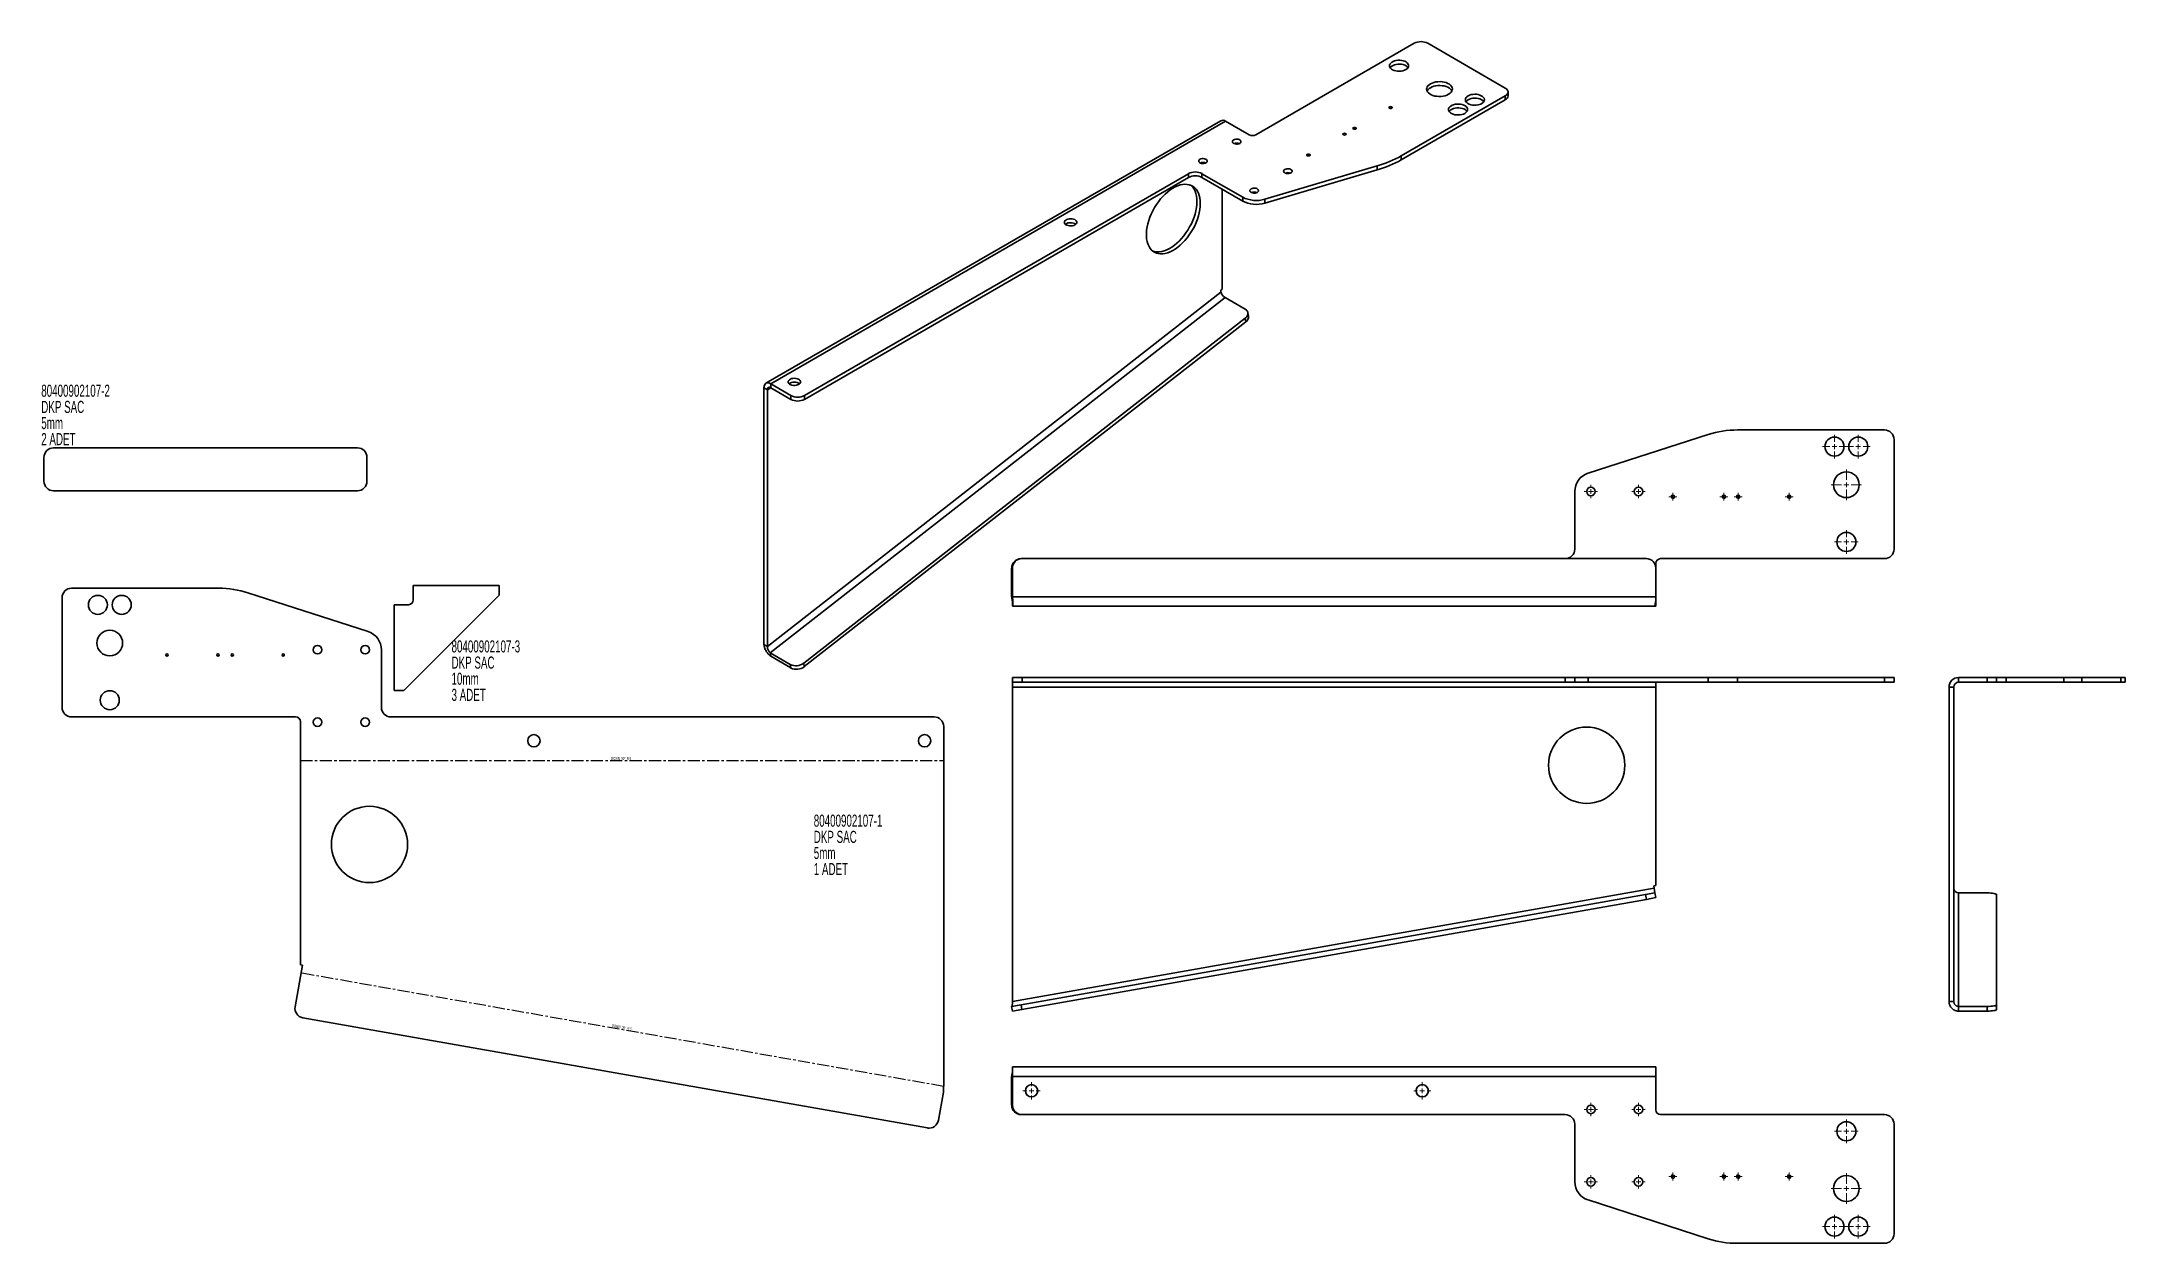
# Model space of a CAD drawing. Header units: millimetres. Extents: x -223 to 1964, y -182 to 1078.
import ezdxf

# ---------------------------------------------------------------- set-up
doc = ezdxf.new("R2010")
doc.units = ezdxf.units.MM
doc.linetypes.add('CENTERX2', pattern=[20.32, 12.7, -2.54, 2.54, -2.54])
doc.styles.add('SLDTEXTSTYLE0', font='TXT', dxfattribs={"width": 0.605})
doc.styles.add('SLDTEXTSTYLE1', font='TXT', dxfattribs={"width": 0.5675})

# ---------------------------------------------------------------- blocks, each defined once
blk = doc.blocks.new('SW_NOTE_0')
at = {"color": 0, "linetype": 'Continuous', "lineweight": 0, "char_height": 12.7, "attachment_point": 1, "style": 'SLDTEXTSTYLE0'}
for s, insert in [('80400902107-2', (0, 16.4)), ('5mm', (0, -17.5)), ('DKP SAC', (0, -0.6)), ('2 ADET', (0, -34.4))]:
    blk.add_mtext(s, dxfattribs=dict(at, insert=insert))
blk = doc.blocks.new('SW_NOTE_0_1')
at = {"color": 0, "linetype": 'Continuous', "lineweight": 0, "char_height": 12.7, "attachment_point": 1, "style": 'SLDTEXTSTYLE0'}
for s, insert in [('80400902107-3', (0, 16.4)), ('DKP SAC', (0, -0.6)), ('10mm', (0, -17.5)), ('3 ADET', (0, -34.4))]:
    blk.add_mtext(s, dxfattribs=dict(at, insert=insert))
blk = doc.blocks.new('SW_NOTE_0_2')
at = {"color": 0, "linetype": 'Continuous', "lineweight": 0, "char_height": 12.7, "attachment_point": 1, "style": 'SLDTEXTSTYLE0'}
for s, insert in [('80400902107-1', (0, 16.4)), ('5mm', (0, -17.5)), ('DKP SAC', (0, -0.6)), ('1 ADET', (0, -34.4))]:
    blk.add_mtext(s, dxfattribs=dict(at, insert=insert))
blk = doc.blocks.new('SW_CENTERMARKSYMBOL_0')
at = {"color": 0, "linetype": 'Continuous', "lineweight": 18}
for p, q in [((-5, 0), (-7, 0)), ((0, 0), (-2.5, 0)), ((0, 5), (0, 7)), ((0, 0), (0, 2.5)), ((0, 0), (0, -2.5)), ((0, 0), (2.5, 0)), ((5, 0), (7, 0)), ((0, -5), (0, -7))]:
    blk.add_line(p, q, dxfattribs=at)
blk = doc.blocks.new('SW_CENTERMARKSYMBOL_1')
at = {"color": 0, "linetype": 'Continuous', "lineweight": 18}
for p, q in [((-5, 0), (-7, 0)), ((0, 0), (-2.5, 0)), ((0, 5), (0, 7)), ((0, 0), (0, 2.5)), ((0, 0), (0, -2.5)), ((0, 0), (2.5, 0)), ((5, 0), (7, 0)), ((0, -5), (0, -7))]:
    blk.add_line(p, q, dxfattribs=at)
blk = doc.blocks.new('SW_CENTERMARKSYMBOL_2')
at = {"color": 0, "linetype": 'Continuous', "lineweight": 18}
for p, q in [((-5, 0), (-7, 0)), ((0, 0), (-2.5, 0)), ((0, 5), (0, 7)), ((0, 0), (0, 2.5)), ((0, 0), (0, -2.5)), ((0, 0), (2.5, 0)), ((5, 0), (7, 0)), ((0, -5), (0, -7))]:
    blk.add_line(p, q, dxfattribs=at)
blk = doc.blocks.new('SW_CENTERMARKSYMBOL_3')
at = {"color": 0, "linetype": 'Continuous', "lineweight": 18}
for p, q in [((-5, 0), (-7, 0)), ((0, 0), (-2.5, 0)), ((0, 5), (0, 7)), ((0, 0), (0, 2.5)), ((0, 0), (0, -2.5)), ((0, 0), (2.5, 0)), ((5, 0), (7, 0)), ((0, -5), (0, -7))]:
    blk.add_line(p, q, dxfattribs=at)
blk = doc.blocks.new('SW_CENTERMARKSYMBOL_4')
at = {"color": 0, "linetype": 'Continuous', "lineweight": 18}
for p, q in [((-5, 0), (-12.5, 0)), ((0, 0), (-2.5, 0)), ((0, 5), (0, 12.5)), ((0, 0), (0, 2.5)), ((0, 0), (0, -2.5)), ((0, 0), (2.5, 0)), ((5, 0), (12.5, 0)), ((0, -5), (0, -12.5))]:
    blk.add_line(p, q, dxfattribs=at)
blk = doc.blocks.new('SW_CENTERMARKSYMBOL_5')
at = {"color": 0, "linetype": 'Continuous', "lineweight": 18}
for p, q in [((-5, 0), (-16, 0)), ((0, 0), (-2.5, 0)), ((0, 5), (0, 16)), ((0, 0), (0, 2.5)), ((0, 0), (0, -2.5)), ((0, 0), (2.5, 0)), ((5, 0), (16, 0)), ((0, -5), (0, -16))]:
    blk.add_line(p, q, dxfattribs=at)
blk = doc.blocks.new('SW_CENTERMARKSYMBOL_6')
at = {"color": 0, "linetype": 'Continuous', "lineweight": 18}
for p, q in [((-5, 0), (-12.5, 0)), ((0, 0), (-2.5, 0)), ((0, 5), (0, 12.5)), ((0, 0), (0, 2.5)), ((0, 0), (0, -2.5)), ((0, 0), (2.5, 0)), ((5, 0), (12.5, 0)), ((0, -5), (0, -12.5))]:
    blk.add_line(p, q, dxfattribs=at)
blk = doc.blocks.new('SW_CENTERMARKSYMBOL_7')
at = {"color": 0, "linetype": 'Continuous', "lineweight": 18}
for p, q in [((-5, 0), (-12.5, 0)), ((0, 0), (-2.5, 0)), ((0, 5), (0, 12.5)), ((0, 0), (0, 2.5)), ((0, 0), (0, -2.5)), ((0, 0), (2.5, 0)), ((5, 0), (12.5, 0)), ((0, -5), (0, -12.5))]:
    blk.add_line(p, q, dxfattribs=at)
blk = doc.blocks.new('SW_CENTERMARKSYMBOL_8')
at = {"color": 0, "linetype": 'Continuous', "lineweight": 18}
for p, q in [((-5, 0), (-9, 0)), ((0, 0), (-2.5, 0)), ((0, 5), (0, 9)), ((0, 0), (0, 2.5)), ((0, 0), (0, -2.5)), ((0, 0), (2.5, 0)), ((5, 0), (9, 0)), ((0, -5), (0, -9))]:
    blk.add_line(p, q, dxfattribs=at)
blk = doc.blocks.new('SW_CENTERMARKSYMBOL_9')
at = {"color": 0, "linetype": 'Continuous', "lineweight": 18}
for p, q in [((-5, 0), (-9, 0)), ((0, 0), (-2.5, 0)), ((0, 5), (0, 9)), ((0, 0), (0, 2.5)), ((0, 0), (0, -2.5)), ((0, 0), (2.5, 0)), ((5, 0), (9, 0)), ((0, -5), (0, -9))]:
    blk.add_line(p, q, dxfattribs=at)
blk = doc.blocks.new('SW_CENTERMARKSYMBOL_10')
at = {"color": 0, "linetype": 'Continuous', "lineweight": 18}
for p, q in [((-2.5, 0), (-4.15, 0)), ((0, 0), (-2.5, 0)), ((0, 2.5), (0, 4.15)), ((0, 0), (0, 2.5)), ((0, 0), (0, -2.5)), ((0, 0), (2.5, 0)), ((2.5, 0), (4.15, 0)), ((0, -2.5), (0, -4.15))]:
    blk.add_line(p, q, dxfattribs=at)
blk = doc.blocks.new('SW_CENTERMARKSYMBOL_11')
at = {"color": 0, "linetype": 'Continuous', "lineweight": 18}
for p, q in [((-2.5, 0), (-4.15, 0)), ((0, 0), (-2.5, 0)), ((0, 2.5), (0, 4.15)), ((0, 0), (0, 2.5)), ((0, 0), (0, -2.5)), ((0, 0), (2.5, 0)), ((2.5, 0), (4.15, 0)), ((0, -2.5), (0, -4.15))]:
    blk.add_line(p, q, dxfattribs=at)
blk = doc.blocks.new('SW_CENTERMARKSYMBOL_12')
at = {"color": 0, "linetype": 'Continuous', "lineweight": 18}
for p, q in [((-2.5, 0), (-4.15, 0)), ((0, 0), (-2.5, 0)), ((0, 2.5), (0, 4.15)), ((0, 0), (0, 2.5)), ((0, 0), (0, -2.5)), ((0, 0), (2.5, 0)), ((2.5, 0), (4.15, 0)), ((0, -2.5), (0, -4.15))]:
    blk.add_line(p, q, dxfattribs=at)
blk = doc.blocks.new('SW_CENTERMARKSYMBOL_13')
at = {"color": 0, "linetype": 'Continuous', "lineweight": 18}
for p, q in [((-2.5, 0), (-4.15, 0)), ((0, 0), (-2.5, 0)), ((0, 2.5), (0, 4.15)), ((0, 0), (0, 2.5)), ((0, 0), (0, -2.5)), ((0, 0), (2.5, 0)), ((2.5, 0), (4.15, 0)), ((0, -2.5), (0, -4.15))]:
    blk.add_line(p, q, dxfattribs=at)
blk = doc.blocks.new('SW_CENTERMARKSYMBOL_14')
at = {"color": 0, "linetype": 'Continuous', "lineweight": 18}
for p, q in [((-5, 0), (-7, 0)), ((0, 0), (-2.5, 0)), ((0, 5), (0, 7)), ((0, 0), (0, 2.5)), ((0, 0), (0, -2.5)), ((0, 0), (2.5, 0)), ((5, 0), (7, 0)), ((0, -5), (0, -7))]:
    blk.add_line(p, q, dxfattribs=at)
blk = doc.blocks.new('SW_CENTERMARKSYMBOL_15')
at = {"color": 0, "linetype": 'Continuous', "lineweight": 18}
for p, q in [((-5, 0), (-7, 0)), ((0, 0), (-2.5, 0)), ((0, 5), (0, 7)), ((0, 0), (0, 2.5)), ((0, 0), (0, -2.5)), ((0, 0), (2.5, 0)), ((5, 0), (7, 0)), ((0, -5), (0, -7))]:
    blk.add_line(p, q, dxfattribs=at)
blk = doc.blocks.new('SW_CENTERMARKSYMBOL_16')
at = {"color": 0, "linetype": 'Continuous', "lineweight": 18}
for p, q in [((-5, 0), (-12.5, 0)), ((0, 0), (-2.5, 0)), ((0, 5), (0, 12.5)), ((0, 0), (0, 2.5)), ((0, 0), (0, -2.5)), ((0, 0), (2.5, 0)), ((5, 0), (12.5, 0)), ((0, -5), (0, -12.5))]:
    blk.add_line(p, q, dxfattribs=at)
blk = doc.blocks.new('SW_CENTERMARKSYMBOL_17')
at = {"color": 0, "linetype": 'Continuous', "lineweight": 18}
for p, q in [((-5, 0), (-16, 0)), ((0, 0), (-2.5, 0)), ((0, 5), (0, 16)), ((0, 0), (0, 2.5)), ((0, 0), (0, -2.5)), ((0, 0), (2.5, 0)), ((5, 0), (16, 0)), ((0, -5), (0, -16))]:
    blk.add_line(p, q, dxfattribs=at)
blk = doc.blocks.new('SW_CENTERMARKSYMBOL_18')
at = {"color": 0, "linetype": 'Continuous', "lineweight": 18}
for p, q in [((-5, 0), (-12.5, 0)), ((0, 0), (-2.5, 0)), ((0, 5), (0, 12.5)), ((0, 0), (0, 2.5)), ((0, 0), (0, -2.5)), ((0, 0), (2.5, 0)), ((5, 0), (12.5, 0)), ((0, -5), (0, -12.5))]:
    blk.add_line(p, q, dxfattribs=at)
blk = doc.blocks.new('SW_CENTERMARKSYMBOL_19')
at = {"color": 0, "linetype": 'Continuous', "lineweight": 18}
for p, q in [((-5, 0), (-12.5, 0)), ((0, 0), (-2.5, 0)), ((0, 5), (0, 12.5)), ((0, 0), (0, 2.5)), ((0, 0), (0, -2.5)), ((0, 0), (2.5, 0)), ((5, 0), (12.5, 0)), ((0, -5), (0, -12.5))]:
    blk.add_line(p, q, dxfattribs=at)
blk = doc.blocks.new('SW_CENTERMARKSYMBOL_20')
at = {"color": 0, "linetype": 'Continuous', "lineweight": 18}
for p, q in [((-2.5, 0), (-4.15, 0)), ((0, 0), (-2.5, 0)), ((0, 2.5), (0, 4.15)), ((0, 0), (0, 2.5)), ((0, 0), (0, -2.5)), ((0, 0), (2.5, 0)), ((2.5, 0), (4.15, 0)), ((0, -2.5), (0, -4.15))]:
    blk.add_line(p, q, dxfattribs=at)
blk = doc.blocks.new('SW_CENTERMARKSYMBOL_21')
at = {"color": 0, "linetype": 'Continuous', "lineweight": 18}
for p, q in [((-2.5, 0), (-4.15, 0)), ((0, 0), (-2.5, 0)), ((0, 2.5), (0, 4.15)), ((0, 0), (0, 2.5)), ((0, 0), (0, -2.5)), ((0, 0), (2.5, 0)), ((2.5, 0), (4.15, 0)), ((0, -2.5), (0, -4.15))]:
    blk.add_line(p, q, dxfattribs=at)
blk = doc.blocks.new('SW_CENTERMARKSYMBOL_22')
at = {"color": 0, "linetype": 'Continuous', "lineweight": 18}
for p, q in [((-2.5, 0), (-4.15, 0)), ((0, 0), (-2.5, 0)), ((0, 2.5), (0, 4.15)), ((0, 0), (0, 2.5)), ((0, 0), (0, -2.5)), ((0, 0), (2.5, 0)), ((2.5, 0), (4.15, 0)), ((0, -2.5), (0, -4.15))]:
    blk.add_line(p, q, dxfattribs=at)
blk = doc.blocks.new('SW_CENTERMARKSYMBOL_23')
at = {"color": 0, "linetype": 'Continuous', "lineweight": 18}
for p, q in [((-2.5, 0), (-4.15, 0)), ((0, 0), (-2.5, 0)), ((0, 2.5), (0, 4.15)), ((0, 0), (0, 2.5)), ((0, 0), (0, -2.5)), ((0, 0), (2.5, 0)), ((2.5, 0), (4.15, 0)), ((0, -2.5), (0, -4.15))]:
    blk.add_line(p, q, dxfattribs=at)

msp = doc.modelspace()

# ---------------------------------------------------------------- linework, layer by layer
at = {"color": 7, "linetype": 'Continuous', "lineweight": 35}
for p, q in [((1217.7, 1076.3), (1051.5, 980.3)), ((1313.1, 1029.3), (1231.8, 1076.3)), ((1204.1, 958.2), (1313.1, 1021.1)), ((1204.1, 954.1), (1313.1, 1017.1)), ((1313.1, 1017.1), (1313.1, 1021.1)), ((1316.1, 1021.1), (1316.1, 1025.2)), ((1014.7, 995.1), (537.4, 719.6)), ((542.4, 719.1), (1019.7, 994.6)), ((1044.4, 980.3), (1019.7, 994.6)), ((1178.9, 947.6), (1060.9, 912.7)), ((1178.9, 943.5), (1060.9, 908.6)), ((1178.9, 943.5), (1178.9, 947.6)), ((1204.1, 958.2), (1204.1, 954.1)), ((577.7, 706.8), (980.8, 939.5)), ((577.7, 702.7), (980.8, 935.4)), ((980.8, 935.4), (980.8, 939.5)), ((994.9, 939.5), (1037.7, 914.8)), ((994.9, 939.5), (994.9, 935.4)), ((994.9, 935.4), (1037.7, 910.7)), ((1016.2, 818.4), (1016.2, 923.2)), ((1037.7, 910.7), (1037.7, 914.8)), ((1060.9, 912.7), (1060.9, 908.6)), ((1014.9, 815.4), (538.9, 443.6)), ((541.8, 436.9), (1019.1, 809.7)), ((1014.6, 817.2), (1016.2, 818.4)), ((1014.6, 817.2), (1014.9, 815.4)), ((1019.1, 809.7), (1040.3, 797.4)), ((1040.4, 787.9), (577, 426.1)), ((1041, 784.2), (1040.4, 787.9)), ((1043.8, 790), (1043.2, 793.6)), ((1041, 784.2), (577.6, 422.4)), ((538.9, 712.9), (535.3, 715)), ((535.3, 715), (535.3, 445.7)), ((538.9, 712.9), (542.4, 715)), ((538.9, 712.9), (538.9, 443.6)), ((542.4, 719.1), (563.6, 706.8)), ((542.4, 715), (542.4, 719.1)), ((542.4, 715), (563.6, 702.7)), ((563.6, 702.7), (563.6, 706.8)), ((577.7, 706.8), (577.7, 702.7)), ((1526.1, 665.9), (1400, 625.2)), ((1556.8, 670.7), (1711.1, 670.7)), ((1721.1, 660.7), (1721.1, 545.7)), ((-220.2, 641.9), (-220.2, 616.9)), ((108.8, 651.9), (-210.2, 651.9)), ((118.8, 616.9), (118.8, 641.9)), ((-210.2, 606.9), (108.8, 606.9)), ((1386.1, 545.7), (1386.1, 606.2)), ((795.2, 525.7), (795.2, 495.7)), ((796.1, 525.7), (795.2, 525.7)), ((796.1, 525.7), (796.1, 495.7)), ((805.1, 535.7), (806, 535.7)), ((1461.3, 535.7), (806, 535.7)), ((1471.1, 530.7), (1471.1, 525.7)), ((1471.1, 495.7), (1471.1, 525.7)), ((1711.1, 535.7), (1476.1, 535.7)), ((-36.8, 504.7), (-191.1, 504.7)), ((167.4, 507.4), (257.4, 507.4)), ((167.4, 507.4), (167.4, 492.4)), ((257.4, 507.4), (257.4, 497.4)), ((-201.1, 494.7), (-201.1, 379.7)), ((-6.1, 499.9), (120, 459.2)), ((147.4, 397.4), (147.4, 487.4)), ((162.4, 487.4), (147.4, 487.4)), ((257.4, 497.4), (157.4, 397.4)), ((795.2, 495.7), (796.1, 495.7)), ((1471.1, 495.7), (796.1, 495.7)), ((796.1, 489.4), (796.1, 485.7)), ((1469.4, 485.7), (796.1, 485.7)), ((1469.4, 485.7), (1471.1, 485.7)), ((1471.1, 490.7), (1471.1, 495.7)), ((1471.1, 490.7), (1471.1, 485.7)), ((133.9, 379.7), (133.9, 440.1)), ((538.9, 443.6), (535.3, 445.7)), ((563, 424.7), (541.8, 436.9)), ((541.8, 436.9), (542.4, 433.3)), ((563.6, 421), (542.4, 433.3)), ((563.6, 421), (563, 424.7)), ((577, 426.1), (577.6, 422.4)), ((157.4, 397.4), (147.4, 397.4)), ((796.1, 406), (796.1, 411)), ((796.1, 411), (806.1, 411)), ((806.1, 406), (796.1, 406)), ((796.1, 406), (796.1, 401)), ((796.1, 401), (1471.1, 401)), ((796.1, 401), (796.1, 71.2)), ((806.1, 411), (806.1, 406)), ((806.1, 411), (1376.1, 411)), ((806.1, 406), (1376.1, 406)), ((1376.1, 406), (1376.1, 411)), ((1376.1, 411), (1386.1, 411)), ((1386.1, 406), (1376.1, 406)), ((1386.1, 406), (1386.1, 411)), ((1386.1, 411), (1400, 411)), ((1400, 406), (1386.1, 406)), ((1400, 411), (1400, 406)), ((1526.1, 411), (1400, 411)), ((1526.1, 406), (1400, 406)), ((1471.1, 401), (1471.1, 406)), ((1471.1, 192.8), (1471.1, 401)), ((1526.1, 406), (1526.1, 411)), ((1526.1, 411), (1556.8, 411)), ((1556.8, 406), (1526.1, 406)), ((1556.8, 411), (1556.8, 406)), ((1556.8, 411), (1711.1, 411)), ((1556.8, 406), (1711.1, 406)), ((1711.1, 406), (1711.1, 411)), ((1711.1, 411), (1721.1, 411)), ((1721.1, 406), (1711.1, 406)), ((1721.1, 411), (1721.1, 406)), ((1783.8, 401), (1778.8, 401)), ((1778.8, 401), (1778.8, 71.2)), ((1783.8, 401), (1783.8, 71.2)), ((1788.8, 406), (1788.8, 411)), ((1788.8, 411), (1818.8, 411)), ((1788.8, 406), (1818.8, 406)), ((1818.8, 406), (1818.8, 411)), ((1818.8, 411), (1828.8, 411)), ((1828.8, 406), (1818.8, 406)), ((1828.8, 411), (1828.8, 406)), ((1828.8, 411), (1838.8, 411)), ((1838.8, 406), (1828.8, 406)), ((1838.8, 411), (1838.8, 406)), ((1838.8, 411), (1899.2, 411)), ((1838.8, 406), (1899.2, 406)), ((1899.2, 406), (1899.2, 411)), ((1899.2, 411), (1918.3, 411)), ((1918.3, 406), (1899.2, 406)), ((1918.3, 411), (1918.3, 406)), ((1959, 411), (1918.3, 411)), ((1959, 406), (1918.3, 406)), ((1959, 406), (1959, 411)), ((1959, 411), (1963.8, 411)), ((1963.8, 406), (1959, 406)), ((1963.8, 411), (1963.8, 406)), ((-191.1, 369.7), (43.9, 369.7)), ((48.9, 109.6), (48.9, 364.7)), ((713.9, 369.7), (143.9, 369.7)), ((723.9, 359.7), (723.9, -11.9)), ((1469.4, 189.9), (796.1, 71.2)), ((1460.4, 183.3), (805.1, 67.7)), ((1461.3, 178.3), (806, 62.8)), ((1460.4, 183.3), (1470.2, 185)), ((1461.3, 178.3), (1460.4, 183.3)), ((1471.1, 180.1), (1461.3, 178.3)), ((1468.9, 192.4), (1471.1, 192.8)), ((1468.9, 192.4), (1469.4, 189.9)), ((1470.2, 185), (1469.4, 189.9)), ((1470.2, 185), (1471.1, 180.1)), ((1788.8, 66), (1788.8, 185)), ((1788.8, 185), (1818.8, 185)), ((1828.8, 183.3), (1828.8, 67.7)), ((51.1, 109.2), (48.9, 109.6)), ((43.4, 65.6), (51.1, 109.2)), ((795.2, 66), (805.1, 67.7)), ((796.1, 61), (795.2, 66)), ((805.1, 67.7), (806, 62.8)), ((1783.8, 71.2), (1778.8, 71.2)), ((1788.8, 66), (1788.8, 61)), ((1818.8, 66), (1788.8, 66)), ((1818.8, 61), (1818.8, 66)), ((1828.8, 67.7), (1828.8, 62.8)), ((51.5, 54), (706.8, -61.5)), ((806, 62.8), (796.1, 61)), ((1818.8, 61), (1788.8, 61)), ((796.1, -7.5), (796.1, 2.5)), ((796.1, 2.5), (1471.1, 2.5)), ((1471.1, 2.5), (1471.1, -7.5)), ((723.6, -23.8), (723.9, -11.9)), ((795.2, -7.5), (796.1, -7.5)), ((795.2, -37.5), (795.2, -7.5)), ((796.1, -7.5), (796.1, -37.5)), ((796.1, -7.5), (1471.1, -7.5)), ((1471.1, -42.5), (1471.1, -7.5)), ((718.4, -53.4), (723.6, -23.8)), ((806.1, -47.5), (805.1, -47.5)), ((806.1, -47.5), (1376.1, -47.5)), ((1386.1, -57.5), (1386.1, -117.9)), ((1711.1, -47.5), (1476.1, -47.5)), ((1721.1, -172.5), (1721.1, -57.5)), ((1526.1, -177.7), (1400, -137)), ((1556.8, -182.5), (1711.1, -182.5))]:
    msp.add_line(p, q, dxfattribs=at)
at = {"color": 7, "linetype": 'CENTERX2'}
for p, q in [((48.9, 323.8), (723.9, 323.8)), ((723.7, -17.9), (49.6, 101))]:
    msp.add_line(p, q, dxfattribs=at)
at = {"color": 7, "linetype": 'Continuous', "lineweight": 35, "flags": 128}
for points in [[(1208.8, 1048.7), (1210.1, 1049.5), (1211, 1050.5), (1211.5, 1051.6), (1211.8, 1052.6), (1211.6, 1053.7), (1211.1, 1054.8), (1210.3, 1055.8), (1209.2, 1056.7), (1207.8, 1057.4), (1206.1, 1058), (1204.4, 1058.4), (1202.5, 1058.5), (1200.6, 1058.5), (1198.7, 1058.3), (1197, 1057.8), (1195.4, 1057.2), (1194.1, 1056.5), (1193, 1055.5), (1192.2, 1054.5), (1191.8, 1053.5), (1191.8, 1052.4), (1192.1, 1051.3), (1192.8, 1050.3), (1193.8, 1049.3), (1195, 1048.5), (1196.6, 1047.9), (1198.3, 1047.4), (1200.1, 1047.1), (1202, 1047), (1203.9, 1047.1), (1205.7, 1047.5), (1207.4, 1048), (1208.8, 1048.7)], [(1211.1, 1050.7), (1210.3, 1051.7), (1209.2, 1052.6), (1207.8, 1053.3), (1206.1, 1053.9), (1204.4, 1054.3), (1202.5, 1054.5), (1200.6, 1054.4), (1198.7, 1054.2), (1197, 1053.8), (1195.4, 1053.1), (1194.1, 1052.4), (1193, 1051.5), (1192.4, 1050.7)], [(1253.7, 1022.8), (1255.2, 1023.8), (1256.3, 1024.9), (1257.1, 1026.1), (1257.6, 1027.3), (1257.7, 1028.6), (1257.4, 1029.9), (1256.8, 1031.1), (1255.8, 1032.3), (1254.5, 1033.3), (1252.9, 1034.2), (1251.1, 1035), (1249.1, 1035.5), (1247, 1035.9), (1244.8, 1036.1), (1242.5, 1036), (1240.3, 1035.8), (1238.3, 1035.3), (1236.4, 1034.6), (1234.7, 1033.8), (1233.2, 1032.8), (1232.1, 1031.7), (1231.3, 1030.5), (1230.8, 1029.3), (1230.7, 1028), (1231, 1026.7), (1231.6, 1025.5), (1232.6, 1024.3), (1233.9, 1023.3), (1235.5, 1022.3), (1237.3, 1021.6), (1239.3, 1021), (1241.4, 1020.7), (1243.6, 1020.5), (1245.9, 1020.6), (1248, 1020.8), (1250.1, 1021.3), (1252, 1021.9), (1253.7, 1022.8)], [(1257.2, 1026.2), (1256.8, 1027), (1255.8, 1028.2), (1254.5, 1029.2), (1252.9, 1030.2), (1251.1, 1030.9), (1249.1, 1031.5), (1247, 1031.8), (1244.8, 1032), (1242.5, 1031.9), (1240.3, 1031.7), (1238.3, 1031.2), (1236.4, 1030.5), (1234.7, 1029.7), (1233.2, 1028.7), (1232.1, 1027.6), (1231.3, 1026.4), (1231.2, 1026.2)], [(1313.1, 1021.1), (1314.4, 1022), (1315.3, 1023), (1315.9, 1024.1), (1316.1, 1025.2), (1315.9, 1026.4), (1315.3, 1027.4), (1314.4, 1028.4), (1313.1, 1029.3)], [(1194.1, 1008.2), (1194.5, 1008.5), (1194.6, 1008.9), (1194.5, 1009.3), (1194.1, 1009.6), (1193.6, 1009.8), (1192.9, 1009.9), (1192.3, 1009.8), (1191.8, 1009.6), (1191.4, 1009.3), (1191.3, 1008.9), (1191.4, 1008.5), (1191.8, 1008.2), (1192.3, 1008), (1192.9, 1007.9), (1193.6, 1008), (1194.1, 1008.2)], [(1270.7, 1002.8), (1271.9, 1003.6), (1272.8, 1004.6), (1273.4, 1005.6), (1273.6, 1006.7), (1273.5, 1007.8), (1273, 1008.9), (1272.2, 1009.9), (1271, 1010.7), (1269.6, 1011.5), (1268, 1012), (1266.2, 1012.4), (1264.4, 1012.6), (1262.5, 1012.6), (1260.6, 1012.4), (1258.8, 1011.9), (1257.3, 1011.3), (1255.9, 1010.5), (1254.9, 1009.6), (1254.1, 1008.6), (1253.7, 1007.5), (1253.7, 1006.4), (1254, 1005.4), (1254.6, 1004.3), (1255.6, 1003.4), (1256.9, 1002.6), (1258.4, 1001.9), (1260.1, 1001.4), (1262, 1001.2), (1263.9, 1001.1), (1265.8, 1001.2), (1267.6, 1001.5), (1269.2, 1002.1), (1270.7, 1002.8)], [(1273, 1004.8), (1272.2, 1005.8), (1271, 1006.7), (1269.6, 1007.4), (1268, 1008), (1266.2, 1008.3), (1264.4, 1008.5), (1262.5, 1008.5), (1260.6, 1008.3), (1258.8, 1007.8), (1257.3, 1007.2), (1255.9, 1006.4), (1254.9, 1005.5), (1254.3, 1004.8)], [(1274.2, 1021.1), (1273, 1020.3), (1272.1, 1019.3), (1271.5, 1018.3), (1271.3, 1017.2), (1271.5, 1016.1), (1271.9, 1015), (1272.8, 1014.1), (1273.9, 1013.2), (1275.3, 1012.4), (1276.9, 1011.9), (1278.7, 1011.5), (1280.6, 1011.3), (1282.5, 1011.3), (1284.4, 1011.6), (1286.1, 1012), (1287.7, 1012.6), (1289, 1013.4), (1290.1, 1014.3), (1290.8, 1015.3), (1291.2, 1016.4), (1291.3, 1017.5), (1291, 1018.6), (1290.3, 1019.6), (1289.3, 1020.5), (1288, 1021.3), (1286.5, 1022), (1284.8, 1022.5), (1283, 1022.8), (1281.1, 1022.8), (1279.2, 1022.7), (1277.4, 1022.4), (1275.7, 1021.8), (1274.2, 1021.1)], [(1290.7, 1015), (1290.3, 1015.5), (1289.3, 1016.4), (1288, 1017.3), (1286.5, 1017.9), (1284.8, 1018.4), (1283, 1018.7), (1281.1, 1018.8), (1279.2, 1018.6), (1277.4, 1018.3), (1275.7, 1017.8), (1274.2, 1017.1)], [(1156.3, 986.4), (1156.6, 986.7), (1156.8, 987.1), (1156.6, 987.4), (1156.3, 987.7), (1155.7, 987.9), (1155.1, 988), (1154.5, 987.9), (1153.9, 987.7), (1153.6, 987.4), (1153.5, 987.1), (1153.6, 986.7), (1153.9, 986.4), (1154.5, 986.2), (1155.1, 986.1), (1155.7, 986.2), (1156.3, 986.4)], [(1034.5, 971.3), (1035.3, 971.9), (1035.8, 972.6), (1035.8, 973.4), (1035.6, 974.1), (1035, 974.7), (1034.1, 975.3), (1032.9, 975.6), (1031.7, 975.8), (1030.4, 975.7), (1029.2, 975.5), (1028.2, 975), (1027.4, 974.4), (1027, 973.7), (1026.9, 973), (1027.1, 972.3), (1027.8, 971.6), (1028.7, 971.1), (1029.8, 970.7), (1031, 970.6), (1032.3, 970.6), (1033.5, 970.9), (1034.5, 971.3)], [(1145.7, 980.3), (1146, 980.6), (1146.1, 980.9), (1146, 981.3), (1145.7, 981.6), (1145.1, 981.8), (1144.5, 981.9), (1143.9, 981.8), (1143.3, 981.6), (1143, 981.3), (1142.8, 980.9), (1143, 980.6), (1143.3, 980.3), (1143.9, 980.1), (1144.5, 980), (1145.1, 980.1), (1145.7, 980.3)], [(999.2, 950.9), (1000, 951.5), (1000.4, 952.2), (1000.5, 953), (1000.2, 953.7), (999.6, 954.3), (998.7, 954.8), (997.6, 955.2), (996.3, 955.4), (995, 955.3), (993.8, 955), (992.8, 954.6), (992.1, 954), (991.6, 953.3), (991.5, 952.6), (991.8, 951.9), (992.4, 951.2), (993.3, 950.7), (994.4, 950.3), (995.7, 950.2), (997, 950.2), (998.2, 950.5), (999.2, 950.9)], [(1088.3, 940.3), (1089, 940.9), (1089.5, 941.6), (1089.6, 942.3), (1089.3, 943.1), (1088.7, 943.7), (1087.8, 944.2), (1086.7, 944.6), (1085.4, 944.7), (1084.1, 944.7), (1082.9, 944.4), (1081.9, 944), (1081.1, 943.4), (1080.7, 942.7), (1080.6, 942), (1080.9, 941.2), (1081.5, 940.6), (1082.4, 940.1), (1083.5, 939.7), (1084.8, 939.6), (1086.1, 939.6), (1087.3, 939.9), (1088.3, 940.3)], [(1107.8, 958.4), (1108.2, 958.7), (1108.3, 959.1), (1108.2, 959.5), (1107.8, 959.8), (1107.3, 960), (1106.7, 960), (1106, 960), (1105.5, 959.8), (1105.1, 959.5), (1105, 959.1), (1105.1, 958.7), (1105.5, 958.4), (1106, 958.2), (1106.7, 958.1), (1107.3, 958.2), (1107.8, 958.4)], [(993.2, 908.3), (993, 911.2), (992.7, 914.1), (992.1, 916.7), (991.2, 919.1), (990.1, 921.3), (988.8, 923.2), (987.3, 924.8), (985.6, 926.1), (983.7, 927.2), (981.6, 927.9), (979.4, 928.3), (977.1, 928.4), (974.6, 928.2), (972.1, 927.7), (969.5, 926.8), (966.9, 925.7), (964.2, 924.2), (961.6, 922.5), (959, 920.5), (956.4, 918.2), (953.9, 915.7), (951.5, 913), (949.2, 910.1), (947.1, 907.1), (945.1, 903.9), (943.3, 900.6), (941.7, 897.2), (940.3, 893.8), (939.1, 890.4), (938.1, 887), (937.4, 883.6), (936.9, 880.3), (936.6, 877.2), (936.6, 874.1), (936.9, 871.2), (937.4, 868.5), (938.1, 865.9), (939.1, 863.7), (940.3, 861.6), (941.7, 859.8), (943.3, 858.4), (945.1, 857.2), (947.1, 856.3), (949.2, 855.7), (951.5, 855.4), (953.9, 855.5), (956.4, 855.9), (959, 856.6), (961.6, 857.6), (964.2, 858.9), (966.9, 860.5), (969.5, 862.4), (972.1, 864.5), (974.6, 866.9), (977.1, 869.5), (979.4, 872.3), (981.6, 875.3), (983.7, 878.4), (985.6, 881.6), (987.3, 884.9), (988.8, 888.3), (990.1, 891.7), (991.2, 895.2), (992.1, 898.6), (992.7, 901.9), (993, 905.1), (993.2, 908.3)], [(989.6, 910.3), (989.5, 913.3), (989.1, 916.1), (988.5, 918.7), (987.7, 921.1), (986.6, 923.3), (985.3, 925.2), (983.8, 926.8), (983, 927.5)], [(1052.9, 919.9), (1053.7, 920.5), (1054.1, 921.2), (1054.2, 921.9), (1054, 922.7), (1053.3, 923.3), (1052.4, 923.8), (1051.3, 924.2), (1050.1, 924.3), (1048.8, 924.3), (1047.6, 924), (1046.6, 923.6), (1045.8, 923), (1045.3, 922.3), (1045.3, 921.6), (1045.5, 920.8), (1046.1, 920.2), (1047, 919.7), (1048.2, 919.3), (1049.4, 919.2), (1050.7, 919.2), (1051.9, 919.5), (1052.9, 919.9)], [(943.2, 858.4), (943.6, 858.3), (945.7, 857.7), (948, 857.5), (950.4, 857.5), (952.9, 857.9), (955.4, 858.6), (958, 859.6), (960.7, 860.9), (963.3, 862.5), (966, 864.4), (968.6, 866.6), (971.1, 868.9), (973.5, 871.5), (975.9, 874.3), (978.1, 877.3), (980.1, 880.4), (982, 883.7), (983.8, 887), (985.3, 890.4), (986.6, 893.8), (987.7, 897.2), (988.5, 900.6), (989.1, 903.9), (989.5, 907.2), (989.6, 910.3)], [(861.7, 885.8), (862.6, 886.5), (863.2, 887.3), (863.5, 888.2), (863.5, 889), (863.1, 889.9), (862.4, 890.6), (861.4, 891.3), (860.1, 891.8), (858.7, 892.1), (857.2, 892.2), (855.7, 892.2), (854.3, 891.9), (853, 891.4), (852, 890.8), (851.2, 890.1), (850.7, 889.2), (850.6, 888.4), (850.8, 887.5), (851.3, 886.7), (852.2, 886), (853.3, 885.4), (854.7, 885), (856.1, 884.8), (857.6, 884.7), (859.1, 884.9), (860.5, 885.3), (861.7, 885.8)], [(862.5, 886.4), (862.4, 886.5), (861.4, 887.2), (860.1, 887.7), (858.7, 888), (857.2, 888.1), (855.7, 888.1), (854.3, 887.8), (853, 887.3), (852, 886.7), (851.6, 886.4)], [(1040.4, 787.9), (1041.6, 789), (1042.5, 790.3), (1043.1, 791.6), (1043.2, 792.9), (1043, 794.2), (1042.5, 795.5), (1041.5, 796.5), (1040.3, 797.4)], [(571.7, 718.5), (572.7, 719.1), (573.3, 719.9), (573.6, 720.8), (573.6, 721.7), (573.2, 722.5), (572.5, 723.3), (571.5, 723.9), (570.2, 724.4), (568.8, 724.7), (567.3, 724.9), (565.8, 724.8), (564.4, 724.5), (563.1, 724.1), (562, 723.4), (561.3, 722.7), (560.8, 721.9), (560.6, 721), (560.9, 720.1), (561.4, 719.3), (562.3, 718.6), (563.4, 718), (564.7, 717.6), (566.2, 717.4), (567.7, 717.4), (569.2, 717.6), (570.6, 717.9), (571.7, 718.5)], [(542.4, 719.1), (541, 719.7), (539.7, 720), (538.5, 720), (537.4, 719.6), (536.5, 718.8), (535.9, 717.8), (535.5, 716.5), (535.3, 715)], [(572.6, 719.1), (572.5, 719.2), (571.5, 719.8), (570.2, 720.3), (568.8, 720.7), (567.3, 720.8), (565.8, 720.7), (564.4, 720.4), (563.1, 720), (562, 719.4), (561.7, 719.1)], [(1471.1, 495.7), (1471.1, 493.8), (1471, 491.9), (1470.8, 490.2), (1470.6, 488.6), (1470.3, 487.4), (1470, 486.5), (1469.7, 485.9), (1469.4, 485.7)], [(1828.8, 183.3), (1828.6, 183.6), (1828, 183.9), (1827.1, 184.2), (1825.9, 184.5), (1824.4, 184.7), (1822.6, 184.9), (1820.8, 185), (1818.8, 185)], [(1818.8, 66), (1820.8, 66), (1822.6, 66.1), (1824.4, 66.3), (1825.9, 66.5), (1827.1, 66.7), (1828, 67), (1828.6, 67.4), (1828.8, 67.7)], [(1828.8, 62.8), (1828.6, 62.4), (1828, 62.1), (1827.1, 61.8), (1825.9, 61.6), (1824.4, 61.3), (1822.6, 61.2), (1820.8, 61.1), (1818.8, 61)]]:
    msp.add_lwpolyline(points, dxfattribs=at)
at = {"color": 7, "linetype": 'Continuous', "lineweight": 18, "flags": 128}
for points in [[(1194.3, 1008.1), (1193.7, 1007.8), (1192.9, 1007.7), (1192.2, 1007.8), (1191.5, 1008.1), (1191.1, 1008.5), (1190.9, 1008.9), (1191.1, 1009.3), (1191.5, 1009.7), (1192.2, 1010), (1192.9, 1010.1), (1193.7, 1010), (1194.3, 1009.7), (1194.8, 1009.3), (1194.9, 1008.9), (1194.8, 1008.5), (1194.3, 1008.1)], [(1156.5, 986.2), (1155.9, 986), (1155.1, 985.9), (1154.3, 986), (1153.7, 986.2), (1153.3, 986.6), (1153.1, 987.1), (1153.3, 987.5), (1153.7, 987.9), (1154.3, 988.1), (1155.1, 988.2), (1155.9, 988.1), (1156.5, 987.9), (1156.9, 987.5), (1157.1, 987.1), (1156.9, 986.6), (1156.5, 986.2)], [(1145.9, 980.1), (1145.3, 979.9), (1144.5, 979.8), (1143.7, 979.9), (1143.1, 980.1), (1142.6, 980.5), (1142.5, 980.9), (1142.6, 981.4), (1143.1, 981.8), (1143.7, 982), (1144.5, 982.1), (1145.3, 982), (1145.9, 981.8), (1146.3, 981.4), (1146.5, 980.9), (1146.3, 980.5), (1145.9, 980.1)], [(1108.1, 958.3), (1107.4, 958), (1106.7, 957.9), (1105.9, 958), (1105.2, 958.3), (1104.8, 958.7), (1104.7, 959.1), (1104.8, 959.5), (1105.2, 959.9), (1105.9, 960.2), (1106.7, 960.3), (1107.4, 960.2), (1108.1, 959.9), (1108.5, 959.5), (1108.7, 959.1), (1108.5, 958.7), (1108.1, 958.3)]]:
    msp.add_lwpolyline(points, dxfattribs=at)
at = {"color": 7, "linetype": 'Continuous', "lineweight": 35}
for centre, radius in [((1658.6, 653.2), 10), ((1683.6, 653.2), 10), ((1671.1, 613.2), 13.5), ((1403.1, 606.2), 4.5), ((1453.1, 606.2), 4.5), ((1489.1, 600.7), 1.65), ((1542.6, 600.7), 1.65), ((1557.6, 600.7), 1.65), ((1611.1, 600.7), 1.65), ((1671.1, 553.2), 10), ((-163.6, 487.2), 10), ((-138.6, 487.2), 10), ((-151.1, 447.2), 13.5), ((66.9, 440.2), 4.5), ((116.9, 440.2), 4.5), ((-91.1, 434.7), 1.15), ((-37.6, 434.7), 1.15), ((-22.6, 434.7), 1.15), ((30.9, 434.7), 1.15), ((-151.1, 387.2), 10), ((66.9, 364.2), 4.5), ((116.9, 364.2), 4.5), ((293.9, 344.7), 6.5), ((703.9, 344.7), 6.5), ((1398.6, 319), 40), ((121.4, 235.9), 40), ((816.1, -22.5), 6.5), ((1226.1, -22.5), 6.5), ((1403.1, -42), 4.5), ((1453.1, -42), 4.5), ((1671.1, -65), 10), ((1403.1, -118), 4.5), ((1453.1, -118), 4.5), ((1489.1, -112.5), 1.65), ((1542.6, -112.5), 1.65), ((1557.6, -112.5), 1.65), ((1611.1, -112.5), 1.65), ((1671.1, -125), 13.5), ((1658.6, -165), 10), ((1683.6, -165), 10)]:
    msp.add_circle(centre, radius, dxfattribs=at)
for centre, radius, start, end in [((1224.8, 1062.6), 15.4, 62.6097, 117.3903), ((1277.3, 1011.4), 6.4, 117.962, 145.6262), ((1311.1, 1021.6), 5.03, 294.3747, 354.3052), ((1016.8, 990.5), 5.03, 54.3824, 114.3071), ((1031.4, 964.7), 6.98, 66.5008, 113.4992), ((1048, 987.1), 7.69, 242.6097, 297.3903), ((987.9, 925.9), 15.4, 62.6097, 117.3903), ((996, 944.3), 6.98, 66.5008, 113.4992), ((1085.1, 933.7), 6.98, 66.5008, 113.4992), ((1146.7, 1059.4), 116.3, 286.0742, 299.5255), ((1146.7, 1055.3), 116.3, 286.0742, 299.5255), ((987.9, 921.8), 15.4, 62.6097, 117.3903), ((1049.7, 913.3), 6.98, 66.5008, 113.4992), ((1051.9, 942.7), 31.3, 242.9156, 286.7071), ((1051.9, 938.5), 31.2, 242.8033, 286.8195), ((1023.9, 817.5), 9.2, 193.4709, 238.5671), ((1037.6, 789.4), 6.22, 303.1969, 4.8816), ((541, 713.3), 2.18, 50.7967, 189.214), ((570.7, 720.5), 15.4, 242.6097, 297.3903), ((570.7, 716.4), 15.4, 242.6097, 297.3903), ((1556.8, 570.7), 100, 90, 107.8787), ((1711.1, 660.7), 10, 0, 90), ((-210.2, 641.9), 10, 90, 180), ((108.8, 641.9), 10, 0, 90), ((-210.2, 616.9), 10, 180, 270), ((108.8, 616.9), 10, 270, 0), ((1406.1, 606.2), 20, 107.8787, 180), ((805.2, 525.8), 9.92, 90.4419, 180.4352), ((806, 525.8), 9.92, 90.4419, 180.4352), ((1376.1, 545.7), 10, 270, 0), ((1461.2, 525.8), 9.92, 359.5648, 89.5581), ((1476.1, 530.7), 5, 90, 180), ((1711.1, 545.7), 10, 270, 0), ((-191.1, 494.7), 10, 90, 180), ((-36.8, 404.7), 100, 72.1213, 90), ((162.4, 492.4), 5, 270, 360), ((113.9, 440.1), 20, 0, 72.1213), ((568.9, 436.8), 13.5, 243.9083, 307.1281), ((569.5, 433.1), 13.5, 243.9083, 307.1281), ((1788.8, 401), 10, 90, 180), ((1788.8, 401), 5, 90, 180), ((-191.1, 379.7), 10, 180, 270), ((143.9, 379.7), 10, 180, 270), ((43.9, 364.7), 5, 0, 90), ((713.9, 359.7), 10, 0, 90), ((1788.8, 190), 4.96, 180.4419, 270.4352), ((53.2, 63.9), 10, 170, 260), ((805.2, -37.6), 9.92, 179.5648, 269.5581), ((806.1, -37.5), 10, 180, 270), ((1476.1, -42.5), 5, 180, 270), ((708.5, -51.7), 10, 260, 350), ((1376.1, -57.5), 10, 360, 90), ((1711.1, -57.5), 10, 360, 90), ((1406.1, -117.9), 20, 180, 252.1213), ((1711.1, -172.5), 10, 270, 360), ((1556.8, -82.5), 100, 252.1213, 270)]:
    msp.add_arc(centre, radius, start, end, dxfattribs=at)
at = {"color": 7, "linetype": 'Continuous', "lineweight": 18}
for centre in [(1489.1, 600.7), (1542.6, 600.7), (1557.6, 600.7), (1611.1, 600.7), (1489.1, -112.5), (1542.6, -112.5), (1557.6, -112.5), (1611.1, -112.5)]:
    msp.add_arc(centre, 2, 255, 195, dxfattribs=at)
at = {"color": 7, "linetype": 'Continuous', "lineweight": 35}
for points, knots in [([(795.9, 491.8), (795.9, 491.8), (795.9, 492.1), (795.7, 493.2), (795.5, 494.5), (795.3, 495.4), (795.2, 495.7)], [0, 0, 0, 0, 0.036276, 0.415152, 0.794028, 1, 1, 1, 1]), ([(795.9, 491.8), (796, 491.3), (796.1, 490.2), (796.1, 489.7), (796.1, 489.4)], [0, 0, 0, 0, 0.474425, 1, 1, 1, 1]), ([(796.1, 485.7), (796.2, 485.7), (796.2, 485.8), (796.3, 486), (796.3, 486.1), (796.3, 486.2), (796.3, 486.4), (796.4, 486.7), (796.4, 487), (796.5, 487.8), (796.5, 488.2), (796.5, 489.1), (796.5, 489.6), (796.5, 490.4), (796.5, 490.7), (796.4, 491.3), (796.4, 491.6), (796.4, 492.2), (796.4, 492.5), (796.3, 493.1), (796.3, 493.4), (796.2, 494.4), (796.2, 495.1), (796.1, 495.7)], [0, 0, 0, 0, 0.125, 0.125, 0.1875, 0.1875, 0.25, 0.25, 0.375, 0.375, 0.5, 0.5, 0.625, 0.625, 0.6875, 0.6875, 0.75, 0.75, 0.8125, 0.8125, 0.875, 0.875, 1, 1, 1, 1]), ([(535.3, 445.7), (535.4, 445.1), (535.4, 444.6), (535.6, 443.8), (535.7, 443.5), (535.8, 442.9), (535.9, 442.6), (536.2, 441.7), (536.5, 441.1), (537, 440), (537.3, 439.4), (538, 438.2), (538.3, 437.7), (538.9, 436.9), (539.1, 436.6), (539.5, 436.1), (539.7, 435.9), (540.1, 435.4), (540.3, 435.2), (540.7, 434.8), (540.9, 434.5), (541.6, 433.9), (542, 433.6), (542.4, 433.3)], [0, 0, 0, 0, 0.125, 0.125, 0.1875, 0.1875, 0.25, 0.25, 0.375, 0.375, 0.5, 0.5, 0.625, 0.625, 0.6875, 0.6875, 0.75, 0.75, 0.8125, 0.8125, 0.875, 0.875, 1, 1, 1, 1]), ([(538.9, 443.6), (538.8, 443.3), (538.9, 443), (538.9, 442.6), (538.9, 442.4), (539, 442.1), (539, 442), (539.1, 441.5), (539.2, 441.2), (539.4, 440.6), (539.6, 440.3), (539.9, 439.6), (540, 439.4), (540.3, 438.9), (540.3, 438.8), (540.5, 438.5), (540.6, 438.4), (540.9, 438), (541, 437.8), (541.4, 437.3), (541.6, 437.1), (541.8, 436.9)], [0, 0, 0, 0, 0.125, 0.125, 0.1875, 0.1875, 0.25, 0.25, 0.375, 0.375, 0.5, 0.5, 0.625, 0.625, 0.6875, 0.6875, 0.75, 0.75, 0.875, 0.875, 1, 1, 1, 1]), ([(796.1, 71.2), (796.1, 70.9), (796.1, 70.5), (796.1, 70), (796.1, 69.9), (796, 69.6), (796, 69.4), (796, 68.9), (796, 68.6), (795.9, 68.1), (795.9, 67.8), (795.8, 67.3), (795.8, 67.1), (795.7, 66.8), (795.7, 66.7), (795.7, 66.6), (795.6, 66.5), (795.6, 66.3), (795.5, 66.2), (795.4, 66), (795.3, 66), (795.2, 66)], [0, 0, 0, 0, 0.125, 0.125, 0.1875, 0.1875, 0.25, 0.25, 0.375, 0.375, 0.5, 0.5, 0.625, 0.625, 0.6875, 0.6875, 0.75, 0.75, 0.875, 0.875, 1, 1, 1, 1]), ([(1778.8, 71.2), (1778.8, 70.5), (1778.9, 69.9), (1779.1, 68.9), (1779.1, 68.6), (1779.3, 68), (1779.4, 67.7), (1779.8, 66.7), (1780.1, 66.2), (1780.9, 65.1), (1781.3, 64.6), (1782.2, 63.6), (1782.7, 63.2), (1783.5, 62.6), (1783.8, 62.5), (1784.4, 62.2), (1784.7, 62), (1785.3, 61.7), (1785.6, 61.6), (1786.2, 61.4), (1786.5, 61.3), (1787.5, 61.1), (1788.1, 61.1), (1788.8, 61)], [0, 0, 0, 0, 0.125, 0.125, 0.1875, 0.1875, 0.25, 0.25, 0.375, 0.375, 0.5, 0.5, 0.625, 0.625, 0.6875, 0.6875, 0.75, 0.75, 0.8125, 0.8125, 0.875, 0.875, 1, 1, 1, 1]), ([(1783.8, 71.2), (1783.8, 70.9), (1783.8, 70.5), (1783.9, 70), (1784, 69.9), (1784.1, 69.6), (1784.1, 69.4), (1784.3, 68.9), (1784.5, 68.6), (1784.8, 68.1), (1785, 67.8), (1785.5, 67.3), (1785.8, 67.1), (1786.2, 66.8), (1786.3, 66.7), (1786.6, 66.6), (1786.7, 66.5), (1787.2, 66.3), (1787.5, 66.2), (1788.2, 66), (1788.5, 66), (1788.8, 66)], [0, 0, 0, 0, 0.125, 0.125, 0.1875, 0.1875, 0.25, 0.25, 0.375, 0.375, 0.5, 0.5, 0.625, 0.625, 0.6875, 0.6875, 0.75, 0.75, 0.875, 0.875, 1, 1, 1, 1]), ([(795.9, -3.6), (795.9, -3.6), (795.9, -3.9), (795.7, -4.9), (795.5, -6.3), (795.3, -7.2), (795.2, -7.5)], [0, 0, 0, 0, 0.036276, 0.415152, 0.794028, 1, 1, 1, 1])]:
    msp.add_open_spline(points, degree=3, knots=knots, dxfattribs=at)

# ---------------------------------------------------------------- block references
at = {"color": 7, "linetype": 'Continuous', "lineweight": 0}
for name, p in [('SW_NOTE_0', (-223, 701.8)), ('SW_NOTE_0_1', (207.5, 433.6)), ('SW_NOTE_0_2', (587.6, 250.8))]:
    msp.add_blockref(name, p, dxfattribs=at)
at = {"color": 7, "linetype": 'Continuous', "lineweight": 18}
for name, p in [('SW_CENTERMARKSYMBOL_18', (1658.6, 653.2)), ('SW_CENTERMARKSYMBOL_19', (1683.6, 653.2)), ('SW_CENTERMARKSYMBOL_15', (1403.1, 606.2)), ('SW_CENTERMARKSYMBOL_14', (1453.1, 606.2)), ('SW_CENTERMARKSYMBOL_17', (1671.1, 613.2)), ('SW_CENTERMARKSYMBOL_23', (1489.1, 600.7)), ('SW_CENTERMARKSYMBOL_22', (1542.6, 600.7)), ('SW_CENTERMARKSYMBOL_21', (1557.6, 600.7)), ('SW_CENTERMARKSYMBOL_20', (1611.1, 600.7)), ('SW_CENTERMARKSYMBOL_16', (1671.1, 553.2)), ('SW_CENTERMARKSYMBOL_9', (816.1, -22.5)), ('SW_CENTERMARKSYMBOL_8', (1226.1, -22.5)), ('SW_CENTERMARKSYMBOL_2', (1403.1, -42)), ('SW_CENTERMARKSYMBOL_1', (1453.1, -42)), ('SW_CENTERMARKSYMBOL_4', (1671.1, -65)), ('SW_CENTERMARKSYMBOL_13', (1489.1, -112.5)), ('SW_CENTERMARKSYMBOL_12', (1542.6, -112.5)), ('SW_CENTERMARKSYMBOL_11', (1557.6, -112.5)), ('SW_CENTERMARKSYMBOL_10', (1611.1, -112.5)), ('SW_CENTERMARKSYMBOL_5', (1671.1, -125)), ('SW_CENTERMARKSYMBOL_3', (1403.1, -118)), ('SW_CENTERMARKSYMBOL_0', (1453.1, -118)), ('SW_CENTERMARKSYMBOL_6', (1658.6, -165)), ('SW_CENTERMARKSYMBOL_7', (1683.6, -165))]:
    msp.add_blockref(name, p, dxfattribs=at)

# ---------------------------------------------------------------- texts
at = {"color": 7, "linetype": 'Continuous', "lineweight": 0, "insert": (385.5, 327.6), "char_height": 3, "attachment_point": 2, "style": 'SLDTEXTSTYLE1'}
msp.add_mtext('DOWN  90°  R 5', dxfattribs=at)
at = {"color": 7, "linetype": 'Continuous', "lineweight": 0, "insert": (386.5, 45.6), "char_height": 3, "attachment_point": 2, "rotation": 350, "style": 'SLDTEXTSTYLE1'}
msp.add_mtext('DOWN  90°  R 5', dxfattribs=at)

doc.saveas('drawing.dxf')
